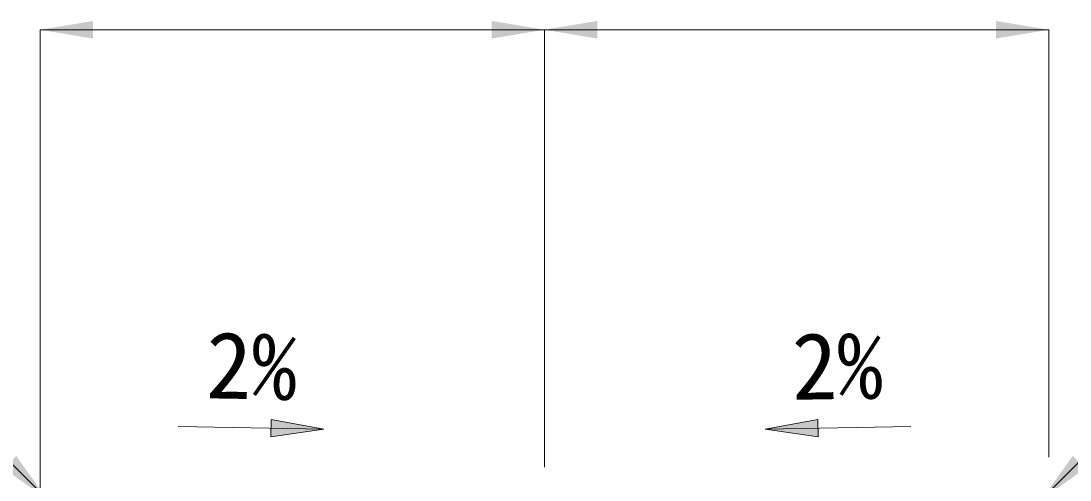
# Model space of a CAD drawing. Units: millimetres at full size, sheet at 1:40. Extents: x 69750 to 116230, y -28801 to 513.
# Drawn here: x 74515.8 to 74963.2, y -19382.3 to -19186.4 of the extents above; entities that cross this region are included whole.
import ezdxf
from ezdxf.enums import TextEntityAlignment as Align

# ---------------------------------------------------------------- set-up
doc = ezdxf.new("R2010")
doc.units = ezdxf.units.MM
doc.header["$LTSCALE"] = 40
doc.layers.add('寸法線', color=7, linetype='Continuous', lineweight=9)
doc.layers.add('引出線', color=4, linetype='Continuous', lineweight=9)
doc.styles.add('ＭＳ ゴシック', font='')
doc.styles.get('ＭＳ ゴシック').set_extended_font_data('MS Gothic')

# ---------------------------------------------------------------- blocks, each defined once
blk = doc.blocks.new('filled_arrow')
at = {"color": 0, "linetype": 'Continuous', "lineweight": -2}
blk.add_solid([(7.5, 1.25), (0, 0), (7.5, -1.25)], dxfattribs=at)

msp = doc.modelspace()

# ---------------------------------------------------------------- hatches: boundary and pattern name
at = {"layer": '引出線'}
for points in [[(74622.57, -19356.45), (74622.42, -19363.94), (74644.99, -19360.65)], [(74855.6, -19356.45), (74855.75, -19363.94), (74833.18, -19360.65)]]:
    msp.add_hatch(color=256, dxfattribs=at).paths.add_polyline_path(points)

# ---------------------------------------------------------------- linework, layer by layer
at = {"layer": '寸法線'}
for p, q in [((74524.09, -19190.18), (74739.09, -19190.18)), ((74524.09, -19391.86), (74524.09, -19190.18)), ((74739.09, -19376.85), (74739.09, -19190.18)), ((74739.09, -19190.18), (74954.09, -19190.18)), ((74739.09, -19376.85), (74739.09, -19190.18)), ((74954.09, -19372.55), (74954.09, -19190.18))]:
    msp.add_line(p, q, dxfattribs=at)
at = {"layer": '引出線', "lineweight": 13}
for p, q in [((74582.89, -19359.4), (74644.99, -19360.65)), ((74895.29, -19359.4), (74833.18, -19360.65))]:
    msp.add_line(p, q, dxfattribs=at)
at = {"layer": '引出線'}
for points in [[(74527.09, -19390.61), (74435.59, -19299.11), (74385.26, -19299.11)], [(74951.09, -19390.61), (75037.33, -19304.37), (75087.66, -19304.37)]]:
    msp.add_lwpolyline(points, dxfattribs=at)
at = {"layer": '引出線', "lineweight": 13}
for points in [[(74622.57, -19356.45), (74622.42, -19363.94), (74644.99, -19360.65)], [(74855.6, -19356.45), (74855.75, -19363.94), (74833.18, -19360.65)]]:
    msp.add_lwpolyline(points, close=True, dxfattribs=at)

# ---------------------------------------------------------------- block references
at = {"layer": '寸法線', "xscale": 3, "yscale": 3}
for p in [(74524.09, -19190.18), (74739.09, -19190.18)]:
    msp.add_blockref('filled_arrow', p, dxfattribs=at)
at = {"layer": '寸法線', "xscale": 3, "yscale": 3, "rotation": 180}
for p in [(74739.09, -19190.18), (74954.09, -19190.18)]:
    msp.add_blockref('filled_arrow', p, dxfattribs=at)
at = {"layer": '引出線', "xscale": 3, "yscale": 3}
for p, rotation in [((74527.09, -19390.61), 135), ((74951.09, -19390.61), 45)]:
    msp.add_blockref('filled_arrow', p, dxfattribs=dict(at, rotation=rotation))

# ---------------------------------------------------------------- texts
at = {"layer": '引出線', "style": 'ＭＳ ゴシック'}
for rotation, p in [(359, (74614.22, -19333.52)), (1, (74863.96, -19333.52))]:
    msp.add_text('2%', height=28.48, rotation=rotation, dxfattribs=at).set_placement(p, align=Align.MIDDLE_CENTER)

doc.saveas('drawing.dxf')
